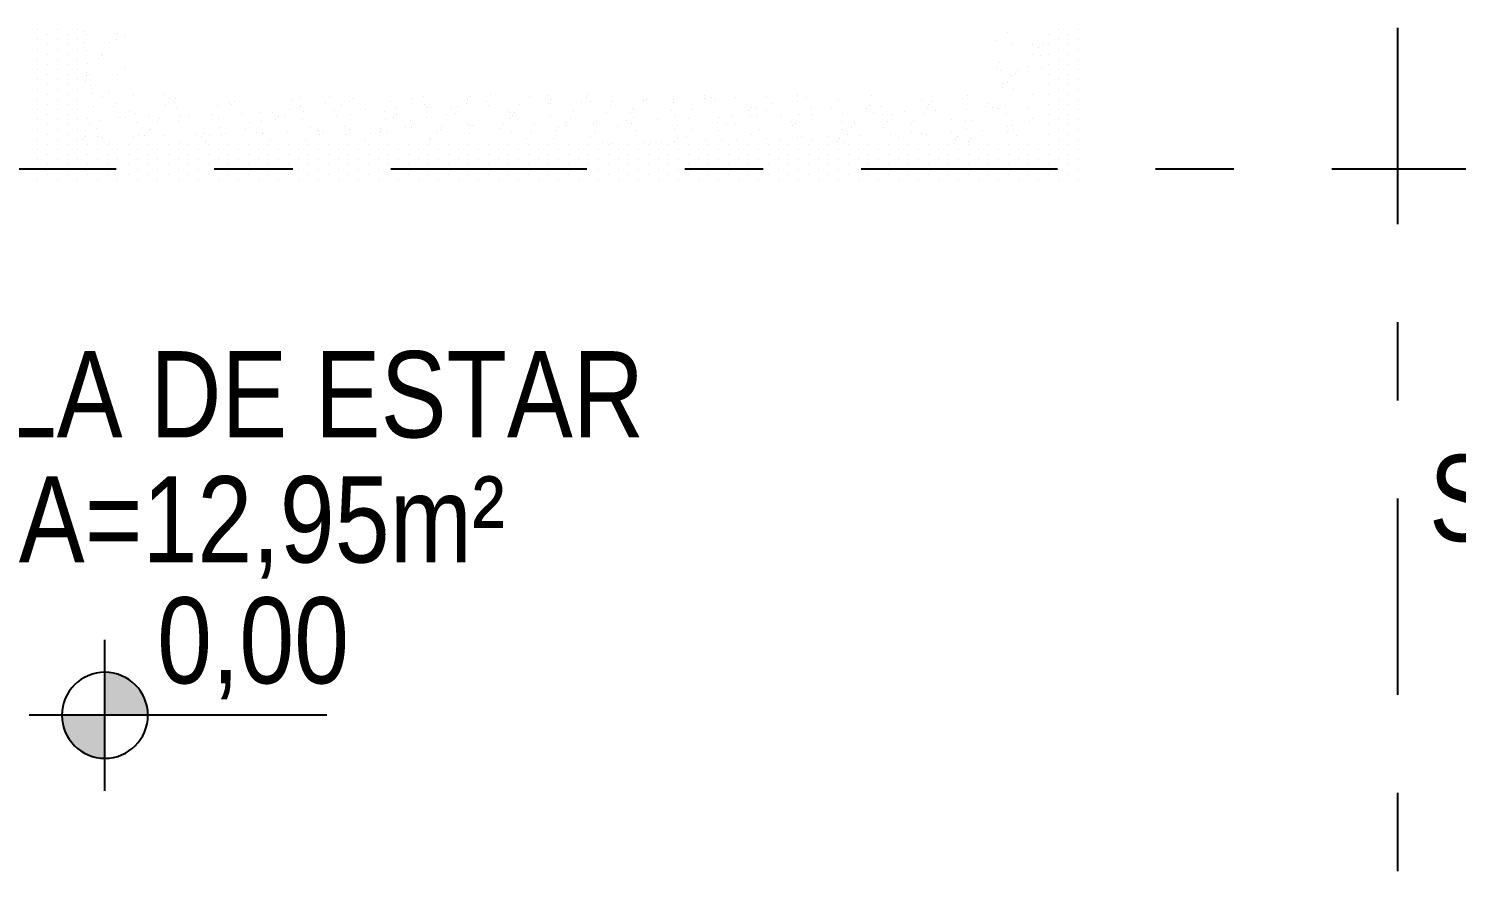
# Model space of a CAD drawing. Extents: x -178 to 151, y -135 to 745.
# Drawn here: x 119.346 to 121.167, y 705.213 to 706.289 of the extents above; entities that cross this region are included whole.
import ezdxf
from ezdxf.enums import TextEntityAlignment as Align

# ---------------------------------------------------------------- set-up
doc = ezdxf.new("R2010")
doc.units = 0
doc.header["$MEASUREMENT"] = 0
doc.linetypes.add('DASHDOT2', pattern=[0.5, 0.25, -0.125, 0, -0.125])
doc.layers.get('0').update_dxf_attribs({"linetype": 'CONTINUOUS'})
for name, color, linetype in [('AR-ALV', 5, 'CONTINUOUS'), ('COTA', 7, 'CONTINUOUS'), ('COTAS', 7, 'CONTINUOUS'), ('DIVERSOS', 1, 'CONTINUOUS'), ('E-txt-g', 3, 'CONTINUOUS'), ('Layer1', 7, 'CONTINUOUS'), ('LAYER7', 4, 'CONTINUOUS')]:
    doc.layers.add(name, color=color, linetype=linetype)
doc.layers.add('E-Txt-W', color=7, linetype='CONTINUOUS', lineweight=20)
doc.styles.add('F2', font='swissc.ttf')
doc.styles.add('REG60', font='romans.shx', dxfattribs={"width": 0.8, "height": 0.15})
doc.styles.add('REG80', font='romans.shx', dxfattribs={"width": 0.8, "height": 0.2})

# ---------------------------------------------------------------- blocks, each defined once
blk = doc.blocks.new('A$C7AFB675E')
at = {"color": 8}
for p, q in [((3.5162, 0.6547), (3.5162, 0.6547)), ((3.5477, 0.6547), (3.5477, 0.6547)), ((5.0912, 0.6547), (5.0912, 0.6547)), ((5.1227, 0.6547), (5.1227, 0.6547)), ((5.1542, 0.6547), (5.1542, 0.6547)), ((3.5162, 0.6389), (3.5162, 0.6389)), ((3.5319, 0.6468), (3.5319, 0.6468)), ((3.5319, 0.631), (3.5319, 0.631)), ((3.5477, 0.6389), (3.5477, 0.6389)), ((3.5634, 0.6468), (3.5634, 0.6468)), ((3.5634, 0.631), (3.5634, 0.631)), ((3.573, 0.6317), (3.573, 0.6317)), ((3.5893, 0.631), (3.5893, 0.631)), ((3.6215, 0.6301), (3.6215, 0.6301)), ((3.6281, 0.6489), (3.6281, 0.6489)), ((3.6451, 0.6368), (3.6451, 0.6368)), ((5.0162, 0.6442), (5.0162, 0.6442)), ((5.0293, 0.6485), (5.0293, 0.6485)), ((5.0308, 0.6388), (5.0308, 0.6388)), ((5.0416, 0.6338), (5.0416, 0.6338)), ((5.0779, 0.6469), (5.0779, 0.6469)), ((5.0802, 0.6341), (5.0802, 0.6341)), ((5.0803, 0.6517), (5.0803, 0.6517)), ((5.0912, 0.6389), (5.0912, 0.6389)), ((5.1069, 0.6468), (5.1069, 0.6468)), ((5.1069, 0.631), (5.1069, 0.631)), ((5.1227, 0.6389), (5.1227, 0.6389)), ((5.1384, 0.6468), (5.1384, 0.6468)), ((5.1384, 0.631), (5.1384, 0.631)), ((5.1542, 0.6389), (5.1542, 0.6389)), ((3.5162, 0.6232), (3.5162, 0.6232)), ((3.5162, 0.6074), (3.5162, 0.6074)), ((3.5319, 0.6153), (3.5319, 0.6153)), ((3.5477, 0.6232), (3.5477, 0.6232)), ((3.5477, 0.6074), (3.5477, 0.6074)), ((3.5634, 0.6153), (3.5634, 0.6153)), ((3.5767, 0.6127), (3.5767, 0.6127)), ((3.5784, 0.6258), (3.5784, 0.6258)), ((3.5884, 0.6147), (3.5884, 0.6147)), ((5.053, 0.6144), (5.053, 0.6144)), ((5.0538, 0.6137), (5.0538, 0.6137)), ((5.0581, 0.6091), (5.0581, 0.6091)), ((5.0784, 0.621), (5.0784, 0.621)), ((5.0912, 0.6232), (5.0912, 0.6232)), ((5.0912, 0.6074), (5.0912, 0.6074)), ((5.1069, 0.6153), (5.1069, 0.6153)), ((5.1227, 0.6232), (5.1227, 0.6232)), ((5.1227, 0.6074), (5.1227, 0.6074)), ((5.1384, 0.6153), (5.1384, 0.6153)), ((5.1542, 0.6232), (5.1542, 0.6232)), ((5.1542, 0.6074), (5.1542, 0.6074)), ((3.5162, 0.5917), (3.5162, 0.5917)), ((3.5319, 0.5995), (3.5319, 0.5995)), ((3.5477, 0.5917), (3.5477, 0.5917)), ((3.5634, 0.5995), (3.5634, 0.5995)), ((3.574, 0.5922), (3.574, 0.5922)), ((3.5955, 0.5961), (3.5955, 0.5961)), ((3.6114, 0.5896), (3.6114, 0.5896)), ((3.6156, 0.585), (3.6156, 0.585)), ((3.6389, 0.5895), (3.6389, 0.5895)), ((3.6406, 0.6026), (3.6406, 0.6026)), ((3.644, 0.5945), (3.644, 0.5945)), ((5.017, 0.5936), (5.017, 0.5936)), ((5.0757, 0.6005), (5.0757, 0.6005)), ((5.0782, 0.5872), (5.0782, 0.5872)), ((5.0912, 0.5917), (5.0912, 0.5917)), ((5.1069, 0.5995), (5.1069, 0.5995)), ((5.1227, 0.5917), (5.1227, 0.5917)), ((5.1384, 0.5995), (5.1384, 0.5995)), ((5.1542, 0.5917), (5.1542, 0.5917)), ((3.5162, 0.5759), (3.5162, 0.5759)), ((3.5319, 0.5838), (3.5319, 0.5838)), ((3.5319, 0.568), (3.5319, 0.568)), ((3.5477, 0.5759), (3.5477, 0.5759)), ((3.5634, 0.5838), (3.5634, 0.5838)), ((3.5634, 0.568), (3.5634, 0.568)), ((3.6191, 0.562), (3.6191, 0.562)), ((3.6211, 0.5811), (3.6211, 0.5811)), ((3.6279, 0.5704), (3.6279, 0.5704)), ((3.6357, 0.5631), (3.6357, 0.5631)), ((3.6362, 0.569), (3.6362, 0.569)), ((5.0297, 0.584), (5.0297, 0.584)), ((5.0712, 0.5663), (5.0712, 0.5663)), ((5.0734, 0.5838), (5.0734, 0.5838)), ((5.0782, 0.5825), (5.0782, 0.5825)), ((5.0801, 0.5732), (5.0801, 0.5732)), ((5.0912, 0.5759), (5.0912, 0.5759)), ((5.1069, 0.5838), (5.1069, 0.5838)), ((5.1069, 0.568), (5.1069, 0.568)), ((5.1227, 0.5759), (5.1227, 0.5759)), ((5.1384, 0.5838), (5.1384, 0.5838)), ((5.1384, 0.568), (5.1384, 0.568)), ((5.1542, 0.5759), (5.1542, 0.5759)), ((3.5162, 0.5602), (3.5162, 0.5602)), ((3.5162, 0.5444), (3.5162, 0.5444)), ((3.5319, 0.5523), (3.5319, 0.5523)), ((3.5477, 0.5602), (3.5477, 0.5602)), ((3.5477, 0.5444), (3.5477, 0.5444)), ((3.5634, 0.5523), (3.5634, 0.5523)), ((3.5892, 0.5525), (3.5892, 0.5525)), ((3.691, 0.5501), (3.691, 0.5501)), ((3.6983, 0.5458), (3.6983, 0.5458)), ((3.7473, 0.5404), (3.7473, 0.5404)), ((3.7632, 0.543), (3.7632, 0.543)), ((3.8417, 0.5496), (3.8417, 0.5496)), ((3.8938, 0.5439), (3.8938, 0.5439)), ((3.9436, 0.5472), (3.9436, 0.5472)), ((3.9587, 0.5411), (3.9587, 0.5411)), ((3.959, 0.5509), (3.959, 0.5509)), ((4.0075, 0.5493), (4.0075, 0.5493)), ((4.0561, 0.5477), (4.0561, 0.5477)), ((4.0893, 0.542), (4.0893, 0.542)), ((4.0943, 0.5467), (4.0943, 0.5467)), ((4.1046, 0.5461), (4.1046, 0.5461)), ((4.1049, 0.5506), (4.1049, 0.5506)), ((4.1532, 0.5446), (4.1532, 0.5446)), ((4.1961, 0.5442), (4.1961, 0.5442)), ((4.2017, 0.543), (4.2017, 0.543)), ((4.2503, 0.5414), (4.2503, 0.5414)), ((4.2848, 0.5401), (4.2848, 0.5401)), ((4.2868, 0.5518), (4.2868, 0.5518)), ((4.2911, 0.5471), (4.2911, 0.5471)), ((4.2989, 0.5398), (4.2989, 0.5398)), ((4.3468, 0.5437), (4.3468, 0.5437)), ((4.3514, 0.5505), (4.3514, 0.5505)), ((4.3806, 0.5493), (4.3806, 0.5493)), ((4.4419, 0.5519), (4.4419, 0.5519)), ((4.4487, 0.5413), (4.4487, 0.5413)), ((4.473, 0.5483), (4.473, 0.5483)), ((4.4773, 0.5437), (4.4773, 0.5437)), ((4.5469, 0.5486), (4.5469, 0.5486)), ((4.5668, 0.5459), (4.5668, 0.5459)), ((4.5994, 0.5408), (4.5994, 0.5408)), ((4.6593, 0.5449), (4.6593, 0.5449)), ((4.6635, 0.5402), (4.6635, 0.5402)), ((4.6945, 0.549), (4.6945, 0.549)), ((4.7424, 0.5468), (4.7424, 0.5468)), ((4.7531, 0.5424), (4.7531, 0.5424)), ((4.8455, 0.5414), (4.8455, 0.5414)), ((4.9379, 0.5449), (4.9379, 0.5449)), ((4.947, 0.5461), (4.947, 0.5461)), ((4.955, 0.5516), (4.955, 0.5516)), ((5.0036, 0.5501), (5.0036, 0.5501)), ((5.0414, 0.5553), (5.0414, 0.5553)), ((5.0521, 0.5485), (5.0521, 0.5485)), ((5.0695, 0.5532), (5.0695, 0.5532)), ((5.0912, 0.5602), (5.0912, 0.5602)), ((5.0912, 0.5444), (5.0912, 0.5444)), ((5.1069, 0.5523), (5.1069, 0.5523)), ((5.1227, 0.5602), (5.1227, 0.5602)), ((5.1227, 0.5444), (5.1227, 0.5444)), ((5.1384, 0.5523), (5.1384, 0.5523)), ((5.1542, 0.5602), (5.1542, 0.5602)), ((5.1542, 0.5444), (5.1542, 0.5444)), ((3.5162, 0.5287), (3.5162, 0.5287)), ((3.5319, 0.5365), (3.5319, 0.5365)), ((3.5319, 0.5208), (3.5319, 0.5208)), ((3.5477, 0.5287), (3.5477, 0.5287)), ((3.5634, 0.5365), (3.5634, 0.5365)), ((3.5634, 0.5208), (3.5634, 0.5208)), ((3.5958, 0.5316), (3.5958, 0.5316)), ((3.6299, 0.5216), (3.6299, 0.5216)), ((3.6317, 0.5348), (3.6317, 0.5348)), ((3.6443, 0.53), (3.6443, 0.53)), ((3.6523, 0.5322), (3.6523, 0.5322)), ((3.6587, 0.538), (3.6587, 0.538)), ((3.663, 0.5333), (3.663, 0.5333)), ((3.6929, 0.5285), (3.6929, 0.5285)), ((3.7414, 0.5269), (3.7414, 0.5269)), ((3.7525, 0.5355), (3.7525, 0.5355)), ((3.7541, 0.5297), (3.7541, 0.5297)), ((3.7605, 0.5225), (3.7605, 0.5225)), ((3.79, 0.5253), (3.79, 0.5253)), ((3.8104, 0.52), (3.8104, 0.52)), ((3.8254, 0.5198), (3.8254, 0.5198)), ((3.8271, 0.5329), (3.8271, 0.5329)), ((3.8385, 0.5237), (3.8385, 0.5237)), ((3.8449, 0.5346), (3.8449, 0.5346)), ((3.8492, 0.5299), (3.8492, 0.5299)), ((3.8871, 0.5221), (3.8871, 0.5221)), ((3.9048, 0.5293), (3.9048, 0.5293)), ((3.9357, 0.5205), (3.9357, 0.5205)), ((3.9387, 0.5321), (3.9387, 0.5321)), ((3.956, 0.5207), (3.956, 0.5207)), ((3.9842, 0.5189), (3.9842, 0.5189)), ((3.9999, 0.5374), (3.9999, 0.5374)), ((4.0067, 0.5268), (4.0067, 0.5268)), ((4.0209, 0.5179), (4.0209, 0.5179)), ((4.0226, 0.531), (4.0226, 0.531)), ((4.0312, 0.5311), (4.0312, 0.5311)), ((4.0328, 0.5173), (4.0328, 0.5173)), ((4.0354, 0.5265), (4.0354, 0.5265)), ((4.063, 0.5171), (4.063, 0.5171)), ((4.1249, 0.5286), (4.1249, 0.5286)), ((4.1515, 0.5188), (4.1515, 0.5188)), ((4.1542, 0.5393), (4.1542, 0.5393)), ((4.1574, 0.5263), (4.1574, 0.5263)), ((4.2174, 0.5277), (4.2174, 0.5277)), ((4.2181, 0.5292), (4.2181, 0.5292)), ((4.2216, 0.523), (4.2216, 0.523)), ((4.2525, 0.5345), (4.2525, 0.5345)), ((4.2592, 0.5239), (4.2592, 0.5239)), ((4.3112, 0.5252), (4.3112, 0.5252)), ((4.3474, 0.5382), (4.3474, 0.5382)), ((4.3497, 0.5374), (4.3497, 0.5374)), ((4.396, 0.5366), (4.396, 0.5366)), ((4.4036, 0.5242), (4.4036, 0.5242)), ((4.4079, 0.5196), (4.4079, 0.5196)), ((4.4099, 0.5234), (4.4099, 0.5234)), ((4.4136, 0.5273), (4.4136, 0.5273)), ((4.4445, 0.535), (4.4445, 0.535)), ((4.4803, 0.5383), (4.4803, 0.5383)), ((4.4931, 0.5334), (4.4931, 0.5334)), ((4.4974, 0.5218), (4.4974, 0.5218)), ((4.505, 0.5316), (4.505, 0.5316)), ((4.5118, 0.5209), (4.5118, 0.5209)), ((4.5416, 0.5319), (4.5416, 0.5319)), ((4.5452, 0.5355), (4.5452, 0.5355)), ((4.5898, 0.5208), (4.5898, 0.5208)), ((4.5902, 0.5303), (4.5902, 0.5303)), ((4.6091, 0.5254), (4.6091, 0.5254)), ((4.6388, 0.5287), (4.6388, 0.5287)), ((4.6625, 0.5205), (4.6625, 0.5205)), ((4.6758, 0.5364), (4.6758, 0.5364)), ((4.6836, 0.5183), (4.6836, 0.5183)), ((4.6873, 0.5271), (4.6873, 0.5271)), ((4.7012, 0.5384), (4.7012, 0.5384)), ((4.7359, 0.5255), (4.7359, 0.5255)), ((4.7407, 0.5337), (4.7407, 0.5337)), ((4.7576, 0.5286), (4.7576, 0.5286)), ((4.7643, 0.518), (4.7643, 0.518)), ((4.776, 0.5173), (4.776, 0.5173)), ((4.7844, 0.5239), (4.7844, 0.5239)), ((4.8046, 0.5235), (4.8046, 0.5235)), ((4.833, 0.5223), (4.833, 0.5223)), ((4.8497, 0.5368), (4.8497, 0.5368)), ((4.852, 0.5379), (4.852, 0.5379)), ((4.8713, 0.5345), (4.8713, 0.5345)), ((4.8815, 0.5207), (4.8815, 0.5207)), ((4.9151, 0.5175), (4.9151, 0.5175)), ((4.9301, 0.5192), (4.9301, 0.5192)), ((4.9362, 0.5318), (4.9362, 0.5318)), ((4.9393, 0.539), (4.9393, 0.539)), ((4.9538, 0.5354), (4.9538, 0.5354)), ((4.9786, 0.5176), (4.9786, 0.5176)), ((5.0001, 0.5217), (5.0001, 0.5217)), ((5.0101, 0.5257), (5.0101, 0.5257)), ((5.0317, 0.538), (5.0317, 0.538)), ((5.036, 0.5333), (5.036, 0.5333)), ((5.0668, 0.5327), (5.0668, 0.5327)), ((5.0912, 0.5287), (5.0912, 0.5287)), ((5.1069, 0.5365), (5.1069, 0.5365)), ((5.1069, 0.5208), (5.1069, 0.5208)), ((5.1227, 0.5287), (5.1227, 0.5287)), ((5.1384, 0.5365), (5.1384, 0.5365)), ((5.1384, 0.5208), (5.1384, 0.5208)), ((5.1542, 0.5287), (5.1542, 0.5287)), ((3.5162, 0.5129), (3.5162, 0.5129)), ((3.5162, 0.4972), (3.5162, 0.4972)), ((3.5319, 0.505), (3.5319, 0.505)), ((3.5477, 0.5129), (3.5477, 0.5129)), ((3.5477, 0.4972), (3.5477, 0.4972)), ((3.5634, 0.505), (3.5634, 0.505)), ((3.5893, 0.5139), (3.5893, 0.5139)), ((3.5935, 0.5092), (3.5935, 0.5092)), ((3.6182, 0.4961), (3.6182, 0.4961)), ((3.621, 0.5026), (3.621, 0.5026)), ((3.6272, 0.5012), (3.6272, 0.5012)), ((3.6831, 0.5114), (3.6831, 0.5114)), ((3.6921, 0.4984), (3.6921, 0.4984)), ((3.6938, 0.5115), (3.6938, 0.5115)), ((3.7154, 0.5118), (3.7154, 0.5118)), ((3.7755, 0.5104), (3.7755, 0.5104)), ((3.7797, 0.5058), (3.7797, 0.5058)), ((3.8172, 0.5094), (3.8172, 0.5094)), ((3.8227, 0.4993), (3.8227, 0.4993)), ((3.8693, 0.508), (3.8693, 0.508)), ((3.8736, 0.4997), (3.8736, 0.4997)), ((3.8876, 0.4965), (3.8876, 0.4965)), ((3.8893, 0.5097), (3.8893, 0.5097)), ((3.9617, 0.507), (3.9617, 0.507)), ((3.966, 0.5024), (3.966, 0.5024)), ((3.9679, 0.5089), (3.9679, 0.5089)), ((4.0182, 0.4974), (4.0182, 0.4974)), ((4.0555, 0.5045), (4.0555, 0.5045)), ((4.0698, 0.5065), (4.0698, 0.5065)), ((4.0813, 0.5158), (4.0813, 0.5158)), ((4.0831, 0.4947), (4.0831, 0.4947)), ((4.0848, 0.5078), (4.0848, 0.5078)), ((4.1261, 0.4967), (4.1261, 0.4967)), ((4.1299, 0.5142), (4.1299, 0.5142)), ((4.1479, 0.5036), (4.1479, 0.5036)), ((4.1522, 0.4989), (4.1522, 0.4989)), ((4.1784, 0.5126), (4.1784, 0.5126)), ((4.2137, 0.4955), (4.2137, 0.4955)), ((4.2164, 0.516), (4.2164, 0.516)), ((4.2205, 0.506), (4.2205, 0.506)), ((4.227, 0.511), (4.227, 0.511)), ((4.2417, 0.5011), (4.2417, 0.5011)), ((4.2755, 0.5094), (4.2755, 0.5094)), ((4.2803, 0.5059), (4.2803, 0.5059)), ((4.3156, 0.5142), (4.3156, 0.5142)), ((4.3223, 0.5035), (4.3223, 0.5035)), ((4.3241, 0.5078), (4.3241, 0.5078)), ((4.3342, 0.5001), (4.3342, 0.5001)), ((4.3384, 0.4955), (4.3384, 0.4955)), ((4.347, 0.5169), (4.347, 0.5169)), ((4.3727, 0.5062), (4.3727, 0.5062)), ((4.4119, 0.5142), (4.4119, 0.5142)), ((4.4212, 0.5046), (4.4212, 0.5046)), ((4.4279, 0.4977), (4.4279, 0.4977)), ((4.4698, 0.5031), (4.4698, 0.5031)), ((4.4731, 0.503), (4.4731, 0.503)), ((4.4758, 0.504), (4.4758, 0.504)), ((4.5183, 0.5015), (4.5183, 0.5015)), ((4.5204, 0.4967), (4.5204, 0.4967)), ((4.5425, 0.515), (4.5425, 0.515)), ((4.5669, 0.4999), (4.5669, 0.4999)), ((4.5681, 0.5112), (4.5681, 0.5112)), ((4.5749, 0.5006), (4.5749, 0.5006)), ((4.5941, 0.5161), (4.5941, 0.5161)), ((4.6074, 0.5123), (4.6074, 0.5123)), ((4.6154, 0.4983), (4.6154, 0.4983)), ((4.664, 0.4967), (4.664, 0.4967)), ((4.6713, 0.5022), (4.6713, 0.5022)), ((4.7125, 0.4951), (4.7125, 0.4951)), ((4.7256, 0.5001), (4.7256, 0.5001)), ((4.738, 0.5132), (4.738, 0.5132)), ((4.7803, 0.5127), (4.7803, 0.5127)), ((4.8029, 0.5104), (4.8029, 0.5104)), ((4.8207, 0.5083), (4.8207, 0.5083)), ((4.8274, 0.4977), (4.8274, 0.4977)), ((4.8668, 0.5003), (4.8668, 0.5003)), ((4.8698, 0.5149), (4.8698, 0.5149)), ((4.9335, 0.5113), (4.9335, 0.5113)), ((4.9623, 0.5139), (4.9623, 0.5139)), ((4.9665, 0.5092), (4.9665, 0.5092)), ((4.9782, 0.4972), (4.9782, 0.4972)), ((4.9984, 0.5086), (4.9984, 0.5086)), ((5.0169, 0.5151), (5.0169, 0.5151)), ((5.0272, 0.516), (5.0272, 0.516)), ((5.0561, 0.5114), (5.0561, 0.5114)), ((5.0623, 0.4984), (5.0623, 0.4984)), ((5.0732, 0.5054), (5.0732, 0.5054)), ((5.0758, 0.5144), (5.0758, 0.5144)), ((5.08, 0.4947), (5.08, 0.4947)), ((5.0912, 0.5129), (5.0912, 0.5129)), ((5.0912, 0.4972), (5.0912, 0.4972)), ((5.1069, 0.505), (5.1069, 0.505)), ((5.1227, 0.5129), (5.1227, 0.5129)), ((5.1227, 0.4972), (5.1227, 0.4972)), ((5.1384, 0.505), (5.1384, 0.505)), ((5.1542, 0.5129), (5.1542, 0.5129)), ((5.1542, 0.4972), (5.1542, 0.4972)), ((3.5162, 0.4814), (3.5162, 0.4814)), ((3.5319, 0.4893), (3.5319, 0.4893)), ((3.5319, 0.4735), (3.5319, 0.4735)), ((3.5477, 0.4814), (3.5477, 0.4814)), ((3.5634, 0.4893), (3.5634, 0.4893)), ((3.5634, 0.4735), (3.5634, 0.4735)), ((3.5949, 0.4735), (3.5949, 0.4735)), ((3.6136, 0.4873), (3.6136, 0.4873)), ((3.6264, 0.4735), (3.6264, 0.4735)), ((3.6278, 0.492), (3.6278, 0.492)), ((3.6579, 0.4735), (3.6579, 0.4735)), ((3.6668, 0.4945), (3.6668, 0.4945)), ((3.6841, 0.4822), (3.6841, 0.4822)), ((3.6894, 0.4779), (3.6894, 0.4779)), ((3.6894, 0.4735), (3.6894, 0.4735)), ((3.706, 0.4863), (3.706, 0.4863)), ((3.7103, 0.4817), (3.7103, 0.4817)), ((3.7153, 0.4929), (3.7153, 0.4929)), ((3.7209, 0.4735), (3.7209, 0.4735)), ((3.7524, 0.4735), (3.7524, 0.4735)), ((3.756, 0.4883), (3.756, 0.4883)), ((3.7639, 0.4913), (3.7639, 0.4913)), ((3.7785, 0.4915), (3.7785, 0.4915)), ((3.7839, 0.4735), (3.7839, 0.4735)), ((3.7998, 0.4839), (3.7998, 0.4839)), ((3.8125, 0.4897), (3.8125, 0.4897)), ((3.8154, 0.4735), (3.8154, 0.4735)), ((3.8469, 0.4735), (3.8469, 0.4735)), ((3.861, 0.4881), (3.861, 0.4881)), ((3.8784, 0.4735), (3.8784, 0.4735)), ((3.8803, 0.489), (3.8803, 0.489)), ((3.8849, 0.4761), (3.8849, 0.4761)), ((3.8923, 0.4829), (3.8923, 0.4829)), ((3.8965, 0.4783), (3.8965, 0.4783)), ((3.9096, 0.4865), (3.9096, 0.4865)), ((3.9099, 0.4735), (3.9099, 0.4735)), ((3.9367, 0.4793), (3.9367, 0.4793)), ((3.9414, 0.4735), (3.9414, 0.4735)), ((3.9515, 0.4864), (3.9515, 0.4864)), ((3.9581, 0.4849), (3.9581, 0.4849)), ((3.9729, 0.4735), (3.9729, 0.4735)), ((3.9861, 0.4804), (3.9861, 0.4804)), ((4.0044, 0.4735), (4.0044, 0.4735)), ((4.0067, 0.4834), (4.0067, 0.4834)), ((4.031, 0.4886), (4.031, 0.4886)), ((4.0359, 0.4735), (4.0359, 0.4735)), ((4.0552, 0.4818), (4.0552, 0.4818)), ((4.0674, 0.4735), (4.0674, 0.4735)), ((4.0785, 0.4795), (4.0785, 0.4795)), ((4.0989, 0.4735), (4.0989, 0.4735)), ((4.1038, 0.4802), (4.1038, 0.4802)), ((4.1304, 0.4735), (4.1304, 0.4735)), ((4.1329, 0.4861), (4.1329, 0.4861)), ((4.147, 0.4846), (4.147, 0.4846)), ((4.1524, 0.4786), (4.1524, 0.4786)), ((4.1619, 0.4735), (4.1619, 0.4735)), ((4.1723, 0.477), (4.1723, 0.477)), ((4.1892, 0.4764), (4.1892, 0.4764)), ((4.1934, 0.4735), (4.1934, 0.4735)), ((4.2009, 0.477), (4.2009, 0.477)), ((4.2249, 0.4735), (4.2249, 0.4735)), ((4.2495, 0.4754), (4.2495, 0.4754)), ((4.2564, 0.4735), (4.2564, 0.4735)), ((4.2647, 0.476), (4.2647, 0.476)), ((4.2786, 0.4928), (4.2786, 0.4928)), ((4.2836, 0.4856), (4.2836, 0.4856)), ((4.2879, 0.4735), (4.2879, 0.4735)), ((4.3194, 0.4735), (4.3194, 0.4735)), ((4.3425, 0.4827), (4.3425, 0.4827)), ((4.3509, 0.4735), (4.3509, 0.4735)), ((4.3787, 0.4938), (4.3787, 0.4938)), ((4.3824, 0.4735), (4.3824, 0.4735)), ((4.3854, 0.4832), (4.3854, 0.4832)), ((4.4092, 0.4937), (4.4092, 0.4937)), ((4.4139, 0.4735), (4.4139, 0.4735)), ((4.4454, 0.4735), (4.4454, 0.4735)), ((4.4741, 0.4909), (4.4741, 0.4909)), ((4.4769, 0.4735), (4.4769, 0.4735)), ((4.5084, 0.4735), (4.5084, 0.4735)), ((4.5246, 0.492), (4.5246, 0.492)), ((4.5362, 0.4827), (4.5362, 0.4827)), ((4.538, 0.4808), (4.538, 0.4808)), ((4.5399, 0.4735), (4.5399, 0.4735)), ((4.5714, 0.4735), (4.5714, 0.4735)), ((4.6029, 0.4735), (4.6029, 0.4735)), ((4.6047, 0.4918), (4.6047, 0.4918)), ((4.6142, 0.4942), (4.6142, 0.4942)), ((4.6312, 0.4909), (4.6312, 0.4909)), ((4.6344, 0.4735), (4.6344, 0.4735)), ((4.638, 0.4802), (4.638, 0.4802)), ((4.6659, 0.4735), (4.6659, 0.4735)), ((4.6696, 0.4891), (4.6696, 0.4891)), ((4.6974, 0.4735), (4.6974, 0.4735)), ((4.7066, 0.4932), (4.7066, 0.4932)), ((4.7109, 0.4886), (4.7109, 0.4886)), ((4.7289, 0.4735), (4.7289, 0.4735)), ((4.7335, 0.4789), (4.7335, 0.4789)), ((4.7604, 0.4735), (4.7604, 0.4735)), ((4.7611, 0.4935), (4.7611, 0.4935)), ((4.7887, 0.4798), (4.7887, 0.4798)), ((4.7919, 0.4735), (4.7919, 0.4735)), ((4.8002, 0.4899), (4.8002, 0.4899)), ((4.8004, 0.4908), (4.8004, 0.4908)), ((4.8097, 0.4919), (4.8097, 0.4919)), ((4.8234, 0.4735), (4.8234, 0.4735)), ((4.8549, 0.4735), (4.8549, 0.4735)), ((4.8582, 0.4904), (4.8582, 0.4904)), ((4.8651, 0.4872), (4.8651, 0.4872)), ((4.8838, 0.4879), (4.8838, 0.4879)), ((4.8864, 0.4735), (4.8864, 0.4735)), ((4.8905, 0.4773), (4.8905, 0.4773)), ((4.8928, 0.4898), (4.8928, 0.4898)), ((4.8971, 0.4851), (4.8971, 0.4851)), ((4.9068, 0.4888), (4.9068, 0.4888)), ((4.9179, 0.4735), (4.9179, 0.4735)), ((4.929, 0.4771), (4.929, 0.4771)), ((4.9494, 0.4735), (4.9494, 0.4735)), ((4.9553, 0.4872), (4.9553, 0.4872)), ((4.9809, 0.4735), (4.9809, 0.4735)), ((4.9866, 0.4873), (4.9866, 0.4873)), ((4.9957, 0.4881), (4.9957, 0.4881)), ((5.0039, 0.4856), (5.0039, 0.4856)), ((5.0124, 0.4735), (5.0124, 0.4735)), ((5.0413, 0.4768), (5.0413, 0.4768)), ((5.0439, 0.4735), (5.0439, 0.4735)), ((5.0524, 0.484), (5.0524, 0.484)), ((5.0606, 0.4853), (5.0606, 0.4853)), ((5.0754, 0.4735), (5.0754, 0.4735)), ((5.079, 0.4863), (5.079, 0.4863)), ((5.0833, 0.4817), (5.0833, 0.4817)), ((5.0912, 0.4814), (5.0912, 0.4814)), ((5.1069, 0.4893), (5.1069, 0.4893)), ((5.1069, 0.4735), (5.1069, 0.4735)), ((5.1227, 0.4814), (5.1227, 0.4814)), ((5.1384, 0.4893), (5.1384, 0.4893)), ((5.1384, 0.4735), (5.1384, 0.4735)), ((5.1542, 0.4814), (5.1542, 0.4814)), ((3.5162, 0.4657), (3.5162, 0.4657)), ((3.5162, 0.4499), (3.5162, 0.4499)), ((3.5319, 0.4578), (3.5319, 0.4578)), ((3.5477, 0.4657), (3.5477, 0.4657)), ((3.5477, 0.4499), (3.5477, 0.4499)), ((3.5634, 0.4578), (3.5634, 0.4578)), ((3.5792, 0.4657), (3.5792, 0.4657)), ((3.5792, 0.4499), (3.5792, 0.4499)), ((3.5949, 0.4578), (3.5949, 0.4578)), ((3.6107, 0.4657), (3.6107, 0.4657)), ((3.6107, 0.4499), (3.6107, 0.4499)), ((3.6264, 0.4578), (3.6264, 0.4578)), ((3.6422, 0.4657), (3.6422, 0.4657)), ((3.6422, 0.4499), (3.6422, 0.4499)), ((3.6579, 0.4578), (3.6579, 0.4578)), ((3.6737, 0.4657), (3.6737, 0.4657)), ((3.6737, 0.4499), (3.6737, 0.4499)), ((3.6894, 0.4578), (3.6894, 0.4578)), ((3.7052, 0.4657), (3.7052, 0.4657)), ((3.7052, 0.4499), (3.7052, 0.4499)), ((3.7209, 0.4578), (3.7209, 0.4578)), ((3.7367, 0.4657), (3.7367, 0.4657)), ((3.7367, 0.4499), (3.7367, 0.4499)), ((3.7524, 0.4578), (3.7524, 0.4578)), ((3.7682, 0.4657), (3.7682, 0.4657)), ((3.7682, 0.4499), (3.7682, 0.4499)), ((3.7839, 0.4578), (3.7839, 0.4578)), ((3.7997, 0.4657), (3.7997, 0.4657)), ((3.7997, 0.4499), (3.7997, 0.4499)), ((3.8154, 0.4578), (3.8154, 0.4578)), ((3.8312, 0.4657), (3.8312, 0.4657)), ((3.8312, 0.4499), (3.8312, 0.4499)), ((3.8469, 0.4578), (3.8469, 0.4578)), ((3.8627, 0.4657), (3.8627, 0.4657)), ((3.8627, 0.4499), (3.8627, 0.4499)), ((3.8784, 0.4578), (3.8784, 0.4578)), ((3.8942, 0.4657), (3.8942, 0.4657)), ((3.8942, 0.4499), (3.8942, 0.4499)), ((3.9099, 0.4578), (3.9099, 0.4578)), ((3.9257, 0.4657), (3.9257, 0.4657)), ((3.9257, 0.4499), (3.9257, 0.4499)), ((3.9414, 0.4578), (3.9414, 0.4578)), ((3.9572, 0.4657), (3.9572, 0.4657)), ((3.9572, 0.4499), (3.9572, 0.4499)), ((3.9729, 0.4578), (3.9729, 0.4578)), ((3.9887, 0.4657), (3.9887, 0.4657)), ((3.9887, 0.4499), (3.9887, 0.4499)), ((4.0044, 0.4578), (4.0044, 0.4578)), ((4.0202, 0.4657), (4.0202, 0.4657)), ((4.0202, 0.4499), (4.0202, 0.4499)), ((4.0359, 0.4578), (4.0359, 0.4578)), ((4.0517, 0.4657), (4.0517, 0.4657)), ((4.0517, 0.4499), (4.0517, 0.4499)), ((4.0674, 0.4578), (4.0674, 0.4578)), ((4.0832, 0.4657), (4.0832, 0.4657)), ((4.0832, 0.4499), (4.0832, 0.4499)), ((4.0989, 0.4578), (4.0989, 0.4578)), ((4.1147, 0.4657), (4.1147, 0.4657)), ((4.1147, 0.4499), (4.1147, 0.4499)), ((4.1304, 0.4578), (4.1304, 0.4578)), ((4.1462, 0.4657), (4.1462, 0.4657)), ((4.1462, 0.4499), (4.1462, 0.4499)), ((4.1619, 0.4578), (4.1619, 0.4578)), ((4.1777, 0.4657), (4.1777, 0.4657)), ((4.1777, 0.4499), (4.1777, 0.4499)), ((4.1934, 0.4578), (4.1934, 0.4578)), ((4.2092, 0.4657), (4.2092, 0.4657)), ((4.2092, 0.4499), (4.2092, 0.4499)), ((4.2249, 0.4578), (4.2249, 0.4578)), ((4.2407, 0.4657), (4.2407, 0.4657)), ((4.2407, 0.4499), (4.2407, 0.4499)), ((4.2564, 0.4578), (4.2564, 0.4578)), ((4.2722, 0.4657), (4.2722, 0.4657)), ((4.2722, 0.4499), (4.2722, 0.4499)), ((4.2879, 0.4578), (4.2879, 0.4578)), ((4.3037, 0.4657), (4.3037, 0.4657)), ((4.3037, 0.4499), (4.3037, 0.4499)), ((4.3194, 0.4578), (4.3194, 0.4578)), ((4.3352, 0.4657), (4.3352, 0.4657)), ((4.3352, 0.4499), (4.3352, 0.4499)), ((4.3509, 0.4578), (4.3509, 0.4578)), ((4.3667, 0.4657), (4.3667, 0.4657)), ((4.3667, 0.4499), (4.3667, 0.4499)), ((4.3824, 0.4578), (4.3824, 0.4578)), ((4.3982, 0.4657), (4.3982, 0.4657)), ((4.3982, 0.4499), (4.3982, 0.4499)), ((4.4139, 0.4578), (4.4139, 0.4578)), ((4.4297, 0.4657), (4.4297, 0.4657)), ((4.4297, 0.4499), (4.4297, 0.4499)), ((4.4454, 0.4578), (4.4454, 0.4578)), ((4.4612, 0.4657), (4.4612, 0.4657)), ((4.4612, 0.4499), (4.4612, 0.4499)), ((4.4769, 0.4578), (4.4769, 0.4578)), ((4.4927, 0.4657), (4.4927, 0.4657)), ((4.4927, 0.4499), (4.4927, 0.4499)), ((4.5084, 0.4578), (4.5084, 0.4578)), ((4.5242, 0.4657), (4.5242, 0.4657)), ((4.5242, 0.4499), (4.5242, 0.4499)), ((4.5399, 0.4578), (4.5399, 0.4578)), ((4.5557, 0.4657), (4.5557, 0.4657)), ((4.5557, 0.4499), (4.5557, 0.4499)), ((4.5714, 0.4578), (4.5714, 0.4578)), ((4.5872, 0.4657), (4.5872, 0.4657)), ((4.5872, 0.4499), (4.5872, 0.4499)), ((4.6029, 0.4578), (4.6029, 0.4578)), ((4.6187, 0.4657), (4.6187, 0.4657)), ((4.6187, 0.4499), (4.6187, 0.4499)), ((4.6344, 0.4578), (4.6344, 0.4578)), ((4.6502, 0.4657), (4.6502, 0.4657)), ((4.6502, 0.4499), (4.6502, 0.4499)), ((4.6659, 0.4578), (4.6659, 0.4578)), ((4.6817, 0.4657), (4.6817, 0.4657)), ((4.6817, 0.4499), (4.6817, 0.4499)), ((4.6974, 0.4578), (4.6974, 0.4578)), ((4.7132, 0.4657), (4.7132, 0.4657)), ((4.7132, 0.4499), (4.7132, 0.4499)), ((4.7289, 0.4578), (4.7289, 0.4578)), ((4.7447, 0.4657), (4.7447, 0.4657)), ((4.7447, 0.4499), (4.7447, 0.4499)), ((4.7604, 0.4578), (4.7604, 0.4578)), ((4.7762, 0.4657), (4.7762, 0.4657)), ((4.7762, 0.4499), (4.7762, 0.4499)), ((4.7919, 0.4578), (4.7919, 0.4578)), ((4.8077, 0.4657), (4.8077, 0.4657)), ((4.8077, 0.4499), (4.8077, 0.4499)), ((4.8234, 0.4578), (4.8234, 0.4578)), ((4.8392, 0.4657), (4.8392, 0.4657)), ((4.8392, 0.4499), (4.8392, 0.4499)), ((4.8549, 0.4578), (4.8549, 0.4578)), ((4.8707, 0.4657), (4.8707, 0.4657)), ((4.8707, 0.4499), (4.8707, 0.4499)), ((4.8864, 0.4578), (4.8864, 0.4578)), ((4.9022, 0.4657), (4.9022, 0.4657)), ((4.9022, 0.4499), (4.9022, 0.4499)), ((4.9179, 0.4578), (4.9179, 0.4578)), ((4.9337, 0.4657), (4.9337, 0.4657)), ((4.9337, 0.4499), (4.9337, 0.4499)), ((4.9494, 0.4578), (4.9494, 0.4578)), ((4.9652, 0.4657), (4.9652, 0.4657)), ((4.9652, 0.4499), (4.9652, 0.4499)), ((4.9809, 0.4578), (4.9809, 0.4578)), ((4.9967, 0.4657), (4.9967, 0.4657)), ((4.9967, 0.4499), (4.9967, 0.4499)), ((5.0124, 0.4578), (5.0124, 0.4578)), ((5.0282, 0.4657), (5.0282, 0.4657)), ((5.0282, 0.4499), (5.0282, 0.4499)), ((5.0439, 0.4578), (5.0439, 0.4578)), ((5.0597, 0.4657), (5.0597, 0.4657)), ((5.0597, 0.4499), (5.0597, 0.4499)), ((5.0754, 0.4578), (5.0754, 0.4578)), ((5.0912, 0.4657), (5.0912, 0.4657)), ((5.0912, 0.4499), (5.0912, 0.4499)), ((5.1069, 0.4578), (5.1069, 0.4578)), ((5.1227, 0.4657), (5.1227, 0.4657)), ((5.1227, 0.4499), (5.1227, 0.4499)), ((5.1384, 0.4578), (5.1384, 0.4578)), ((5.1542, 0.4657), (5.1542, 0.4657)), ((5.1542, 0.4499), (5.1542, 0.4499)), ((3.5162, 0.4342), (3.5162, 0.4342)), ((3.5319, 0.442), (3.5319, 0.442)), ((3.5477, 0.4342), (3.5477, 0.4342)), ((3.5634, 0.442), (3.5634, 0.442)), ((3.5792, 0.4342), (3.5792, 0.4342)), ((3.5949, 0.442), (3.5949, 0.442)), ((3.6107, 0.4342), (3.6107, 0.4342)), ((3.6264, 0.442), (3.6264, 0.442)), ((3.6422, 0.4342), (3.6422, 0.4342)), ((3.6579, 0.442), (3.6579, 0.442)), ((3.6737, 0.4342), (3.6737, 0.4342)), ((3.6894, 0.442), (3.6894, 0.442)), ((3.7052, 0.4342), (3.7052, 0.4342)), ((3.7209, 0.442), (3.7209, 0.442)), ((3.7367, 0.4342), (3.7367, 0.4342)), ((3.7524, 0.442), (3.7524, 0.442)), ((3.7682, 0.4342), (3.7682, 0.4342)), ((3.7839, 0.442), (3.7839, 0.442)), ((3.7997, 0.4342), (3.7997, 0.4342)), ((3.8154, 0.442), (3.8154, 0.442)), ((3.8312, 0.4342), (3.8312, 0.4342)), ((3.8469, 0.442), (3.8469, 0.442)), ((3.8627, 0.4342), (3.8627, 0.4342)), ((3.8784, 0.442), (3.8784, 0.442)), ((3.8942, 0.4342), (3.8942, 0.4342)), ((3.9099, 0.442), (3.9099, 0.442)), ((3.9257, 0.4342), (3.9257, 0.4342)), ((3.9414, 0.442), (3.9414, 0.442)), ((3.9572, 0.4342), (3.9572, 0.4342)), ((3.9729, 0.442), (3.9729, 0.442)), ((3.9887, 0.4342), (3.9887, 0.4342)), ((4.0044, 0.442), (4.0044, 0.442)), ((4.0202, 0.4342), (4.0202, 0.4342)), ((4.0359, 0.442), (4.0359, 0.442)), ((4.0517, 0.4342), (4.0517, 0.4342)), ((4.0674, 0.442), (4.0674, 0.442)), ((4.0832, 0.4342), (4.0832, 0.4342)), ((4.0989, 0.442), (4.0989, 0.442)), ((4.1147, 0.4342), (4.1147, 0.4342)), ((4.1304, 0.442), (4.1304, 0.442)), ((4.1462, 0.4342), (4.1462, 0.4342)), ((4.1619, 0.442), (4.1619, 0.442)), ((4.1777, 0.4342), (4.1777, 0.4342)), ((4.1934, 0.442), (4.1934, 0.442)), ((4.2092, 0.4342), (4.2092, 0.4342)), ((4.2249, 0.442), (4.2249, 0.442)), ((4.2407, 0.4342), (4.2407, 0.4342)), ((4.2564, 0.442), (4.2564, 0.442)), ((4.2722, 0.4342), (4.2722, 0.4342)), ((4.2879, 0.442), (4.2879, 0.442)), ((4.3037, 0.4342), (4.3037, 0.4342)), ((4.3194, 0.442), (4.3194, 0.442)), ((4.3352, 0.4342), (4.3352, 0.4342)), ((4.3509, 0.442), (4.3509, 0.442)), ((4.3667, 0.4342), (4.3667, 0.4342)), ((4.3824, 0.442), (4.3824, 0.442)), ((4.3982, 0.4342), (4.3982, 0.4342)), ((4.4139, 0.442), (4.4139, 0.442)), ((4.4297, 0.4342), (4.4297, 0.4342)), ((4.4454, 0.442), (4.4454, 0.442)), ((4.4612, 0.4342), (4.4612, 0.4342)), ((4.4769, 0.442), (4.4769, 0.442)), ((4.4927, 0.4342), (4.4927, 0.4342)), ((4.5084, 0.442), (4.5084, 0.442)), ((4.5242, 0.4342), (4.5242, 0.4342)), ((4.5399, 0.442), (4.5399, 0.442)), ((4.5557, 0.4342), (4.5557, 0.4342)), ((4.5714, 0.442), (4.5714, 0.442)), ((4.5872, 0.4342), (4.5872, 0.4342)), ((4.6029, 0.442), (4.6029, 0.442)), ((4.6187, 0.4342), (4.6187, 0.4342)), ((4.6344, 0.442), (4.6344, 0.442)), ((4.6502, 0.4342), (4.6502, 0.4342)), ((4.6659, 0.442), (4.6659, 0.442)), ((4.6817, 0.4342), (4.6817, 0.4342)), ((4.6974, 0.442), (4.6974, 0.442)), ((4.7132, 0.4342), (4.7132, 0.4342)), ((4.7289, 0.442), (4.7289, 0.442)), ((4.7447, 0.4342), (4.7447, 0.4342)), ((4.7604, 0.442), (4.7604, 0.442)), ((4.7762, 0.4342), (4.7762, 0.4342)), ((4.7919, 0.442), (4.7919, 0.442)), ((4.8077, 0.4342), (4.8077, 0.4342)), ((4.8234, 0.442), (4.8234, 0.442)), ((4.8392, 0.4342), (4.8392, 0.4342)), ((4.8549, 0.442), (4.8549, 0.442)), ((4.8707, 0.4342), (4.8707, 0.4342)), ((4.8864, 0.442), (4.8864, 0.442)), ((4.9022, 0.4342), (4.9022, 0.4342)), ((4.9179, 0.442), (4.9179, 0.442)), ((4.9337, 0.4342), (4.9337, 0.4342)), ((4.9494, 0.442), (4.9494, 0.442)), ((4.9652, 0.4342), (4.9652, 0.4342)), ((4.9809, 0.442), (4.9809, 0.442)), ((4.9967, 0.4342), (4.9967, 0.4342)), ((5.0124, 0.442), (5.0124, 0.442)), ((5.0282, 0.4342), (5.0282, 0.4342)), ((5.0439, 0.442), (5.0439, 0.442)), ((5.0597, 0.4342), (5.0597, 0.4342)), ((5.0754, 0.442), (5.0754, 0.442)), ((5.0912, 0.4342), (5.0912, 0.4342)), ((5.1069, 0.442), (5.1069, 0.442)), ((5.1227, 0.4342), (5.1227, 0.4342)), ((5.1384, 0.442), (5.1384, 0.442)), ((5.1542, 0.4342), (5.1542, 0.4342)), ((3.5162, 0.4184), (3.5162, 0.4184)), ((3.5319, 0.4263), (3.5319, 0.4263)), ((3.5477, 0.4184), (3.5477, 0.4184)), ((3.5634, 0.4263), (3.5634, 0.4263)), ((3.5792, 0.4184), (3.5792, 0.4184)), ((3.5949, 0.4263), (3.5949, 0.4263)), ((3.6107, 0.4184), (3.6107, 0.4184)), ((3.6264, 0.4263), (3.6264, 0.4263)), ((3.6422, 0.4184), (3.6422, 0.4184)), ((3.6579, 0.4263), (3.6579, 0.4263)), ((3.6737, 0.4184), (3.6737, 0.4184)), ((3.6894, 0.4263), (3.6894, 0.4263)), ((3.7052, 0.4184), (3.7052, 0.4184)), ((3.7209, 0.4263), (3.7209, 0.4263)), ((3.7367, 0.4184), (3.7367, 0.4184)), ((3.7524, 0.4263), (3.7524, 0.4263)), ((3.7682, 0.4184), (3.7682, 0.4184)), ((3.7839, 0.4263), (3.7839, 0.4263)), ((3.7997, 0.4184), (3.7997, 0.4184)), ((3.8154, 0.4263), (3.8154, 0.4263)), ((3.8312, 0.4184), (3.8312, 0.4184)), ((3.8469, 0.4263), (3.8469, 0.4263)), ((3.8627, 0.4184), (3.8627, 0.4184)), ((3.8784, 0.4263), (3.8784, 0.4263)), ((3.8942, 0.4184), (3.8942, 0.4184)), ((3.9099, 0.4263), (3.9099, 0.4263)), ((3.9257, 0.4184), (3.9257, 0.4184)), ((3.9414, 0.4263), (3.9414, 0.4263)), ((3.9572, 0.4184), (3.9572, 0.4184)), ((3.9729, 0.4263), (3.9729, 0.4263)), ((3.9887, 0.4184), (3.9887, 0.4184)), ((4.0044, 0.4263), (4.0044, 0.4263)), ((4.0202, 0.4184), (4.0202, 0.4184)), ((4.0359, 0.4263), (4.0359, 0.4263)), ((4.0517, 0.4184), (4.0517, 0.4184)), ((4.0674, 0.4263), (4.0674, 0.4263)), ((4.0832, 0.4184), (4.0832, 0.4184)), ((4.0989, 0.4263), (4.0989, 0.4263)), ((4.1147, 0.4184), (4.1147, 0.4184)), ((4.1304, 0.4263), (4.1304, 0.4263)), ((4.1462, 0.4184), (4.1462, 0.4184)), ((4.1619, 0.4263), (4.1619, 0.4263)), ((4.1777, 0.4184), (4.1777, 0.4184)), ((4.1934, 0.4263), (4.1934, 0.4263)), ((4.2092, 0.4184), (4.2092, 0.4184)), ((4.2249, 0.4263), (4.2249, 0.4263)), ((4.2407, 0.4184), (4.2407, 0.4184)), ((4.2564, 0.4263), (4.2564, 0.4263)), ((4.2722, 0.4184), (4.2722, 0.4184)), ((4.2879, 0.4263), (4.2879, 0.4263)), ((4.3037, 0.4184), (4.3037, 0.4184)), ((4.3194, 0.4263), (4.3194, 0.4263)), ((4.3352, 0.4184), (4.3352, 0.4184)), ((4.3509, 0.4263), (4.3509, 0.4263)), ((4.3667, 0.4184), (4.3667, 0.4184)), ((4.3824, 0.4263), (4.3824, 0.4263)), ((4.3982, 0.4184), (4.3982, 0.4184)), ((4.4139, 0.4263), (4.4139, 0.4263)), ((4.4297, 0.4184), (4.4297, 0.4184)), ((4.4454, 0.4263), (4.4454, 0.4263)), ((4.4612, 0.4184), (4.4612, 0.4184)), ((4.4769, 0.4263), (4.4769, 0.4263)), ((4.4927, 0.4184), (4.4927, 0.4184)), ((4.5084, 0.4263), (4.5084, 0.4263)), ((4.5242, 0.4184), (4.5242, 0.4184)), ((4.5399, 0.4263), (4.5399, 0.4263)), ((4.5557, 0.4184), (4.5557, 0.4184)), ((4.5714, 0.4263), (4.5714, 0.4263)), ((4.5872, 0.4184), (4.5872, 0.4184)), ((4.6029, 0.4263), (4.6029, 0.4263)), ((4.6187, 0.4184), (4.6187, 0.4184)), ((4.6344, 0.4263), (4.6344, 0.4263)), ((4.6502, 0.4184), (4.6502, 0.4184)), ((4.6659, 0.4263), (4.6659, 0.4263)), ((4.6817, 0.4184), (4.6817, 0.4184)), ((4.6974, 0.4263), (4.6974, 0.4263)), ((4.7132, 0.4184), (4.7132, 0.4184)), ((4.7289, 0.4263), (4.7289, 0.4263)), ((4.7447, 0.4184), (4.7447, 0.4184)), ((4.7604, 0.4263), (4.7604, 0.4263)), ((4.7762, 0.4184), (4.7762, 0.4184)), ((4.7919, 0.4263), (4.7919, 0.4263)), ((4.8077, 0.4184), (4.8077, 0.4184)), ((4.8234, 0.4263), (4.8234, 0.4263)), ((4.8392, 0.4184), (4.8392, 0.4184)), ((4.8549, 0.4263), (4.8549, 0.4263)), ((4.8707, 0.4184), (4.8707, 0.4184)), ((4.8864, 0.4263), (4.8864, 0.4263)), ((4.9022, 0.4184), (4.9022, 0.4184)), ((4.9179, 0.4263), (4.9179, 0.4263)), ((4.9337, 0.4184), (4.9337, 0.4184)), ((4.9494, 0.4263), (4.9494, 0.4263)), ((4.9652, 0.4184), (4.9652, 0.4184)), ((4.9809, 0.4263), (4.9809, 0.4263)), ((4.9967, 0.4184), (4.9967, 0.4184)), ((5.0124, 0.4263), (5.0124, 0.4263)), ((5.0282, 0.4184), (5.0282, 0.4184)), ((5.0439, 0.4263), (5.0439, 0.4263)), ((5.0597, 0.4184), (5.0597, 0.4184)), ((5.0754, 0.4263), (5.0754, 0.4263)), ((5.0912, 0.4184), (5.0912, 0.4184)), ((5.1069, 0.4263), (5.1069, 0.4263)), ((5.1227, 0.4184), (5.1227, 0.4184)), ((5.1384, 0.4263), (5.1384, 0.4263)), ((5.1542, 0.4184), (5.1542, 0.4184))]:
    blk.add_line(p, q, dxfattribs=at)
blk = doc.blocks.new('TXT-AMB75')
at = {"layer": 'E-txt-g', "style": 'REG80', "width": 0.8, "flags": 8}
blk.add_attdef('TXT', text='', height=0.2, dxfattribs=at).set_placement((0.0055, 0.2964), align=Align.CENTER)
at = {"layer": 'E-Txt-W', "style": 'REG60', "width": 0.8, "flags": 8}
blk.add_attdef('TXT', text='', height=0.15, dxfattribs=at).set_placement((0.0055, 0.0271), align=Align.CENTER)
blk = doc.blocks.new('NIVEL')
at = {"layer": 'DIVERSOS'}
h = blk.add_hatch(color=7, dxfattribs=at)
h.paths.add_polyline_path([(0, 0.1375, 0.414214), (-0.1375, 0), (0, 0)])
h.paths.add_polyline_path([(0, 0), (0, -0.1375, 0.414214), (0.1375, 0)])
at = {"layer": 'DIVERSOS', "color": 7}
for p, q in [((0, 0.2417), (0, -0.2417)), ((0.7095, 0), (-0.2418, 0))]:
    blk.add_line(p, q, dxfattribs=at)
blk.add_circle((0, 0), 0.1375, dxfattribs=at)

msp = doc.modelspace()

# ---------------------------------------------------------------- linework, layer by layer
at = {"layer": 'AR-ALV', "color": 2, "linetype": 'DASHDOT2'}
msp.add_line((101.2078, 706.1104), (135.6356, 706.1104), dxfattribs=at)
at = {"layer": 'COTA', "color": 8, "linetype": 'DASHDOT2'}
msp.add_line((121.0916, 706.29), (121.0916, 705.09), dxfattribs=at)

# ---------------------------------------------------------------- block references
ref = msp.add_blockref('TXT-AMB75', (119.6453, 705.5519), dxfattribs=dict(xscale=-0.7290000000000001, yscale=0.7290000000000001, zscale=0.7290000000000001))
ref.add_attrib('TXT', 'SALA DE ESTAR', dxfattribs={"layer": 'E-txt-g', "color": 2, "height": 0.11, "style": 'F2'}).set_placement((119.6373, 705.768), align=Align.CENTER)
ref.add_attrib('TXT', 'A=12,95m²', dxfattribs={"layer": 'E-Txt-W', "height": 0.11, "style": 'F2'}).set_placement((119.6434, 705.6086), align=Align.CENTER)
ref = msp.add_blockref('TXT-AMB75', (121.6682, 705.4197), dxfattribs=dict(xscale=-0.7290000000000001, yscale=0.7290000000000001, zscale=0.7290000000000001))
ref.add_attrib('TXT', 'SALA DE JANTAR', dxfattribs={"layer": 'E-txt-g', "color": 2, "height": 0.11, "style": 'F2'}).set_placement((121.6603, 705.6358), align=Align.CENTER)
ref.add_attrib('TXT', 'A=8,57m²', dxfattribs={"layer": 'E-Txt-W', "height": 0.11, "style": 'F2'}).set_placement((121.6663, 705.4763), align=Align.CENTER)
at = {"layer": 'COTAS', "ltscale": 0.35, "xscale": -0.81, "yscale": 0.81, "zscale": 0.81}
msp.add_blockref('A$C7AFB675E', (123.5328, 705.7581), dxfattribs=at)
at = {"layer": 'LAYER7', "color": 7, "linetype": 'Continuous', "xscale": -0.3985866620477118, "yscale": 0.3985866620477118, "zscale": 0.3985866620477118, "rotation": 180}
msp.add_blockref('NIVEL', (119.4433, 705.4138), dxfattribs=at)

# ---------------------------------------------------------------- texts
at = {"layer": 'Layer1', "color": 7, "linetype": 'Continuous', "style": 'F2'}
msp.add_text('0,00', height=0.10972, dxfattribs=at).set_placement((119.5099, 705.5642), align=Align.TOP_LEFT)

doc.saveas('drawing.dxf')
